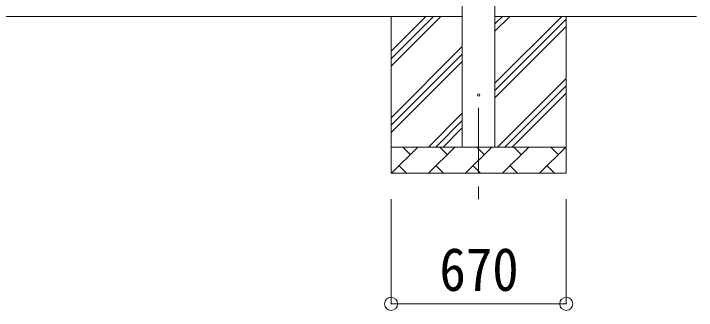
# Model space of a CAD drawing. Units: millimetres at full size, sheet at 1:50; details may follow other scales. Extents: x -14053 to 14053, y -9700 to 9700.
# Drawn here: x -6824 to -4213, y -6724 to -5590 of the extents above; entities that cross this region are included whole.
import ezdxf
from ezdxf.enums import TextEntityAlignment as Align

# ---------------------------------------------------------------- set-up
doc = ezdxf.new("R2010")
doc.units = ezdxf.units.MM
doc.header["$LTSCALE"] = 50
doc.header["$PDMODE"] = 32
doc.header["$PDSIZE"] = 50
doc.linetypes.add('CHAIN1', pattern=[8, 5, -1, 1, -1])
for name, color, linetype, lineweight in [('0-1_Defpoints', 7, 'CHAIN1', 9), ('0-2_TEXT1', 4, 'Continuous', 9), ('0-3_SHAPE', 7, 'Continuous', 9), ('0-8_TABLE1', 6, 'Continuous', 9)]:
    doc.layers.add(name, color=color, linetype=linetype, lineweight=lineweight)
doc.styles.add('ＭＳ ゴシック', font='')
doc.styles.get('ＭＳ ゴシック').set_extended_font_data('MS Gothic')

msp = doc.modelspace()

# ---------------------------------------------------------------- linework, layer by layer
at = {"layer": '0-1_Defpoints'}
msp.add_line((-5045.4, -5950.37), (-5045.4, -6299.37), dxfattribs=at)
at = {"layer": '0-2_TEXT1'}
for p, q in [((-5107.9, -6100.37), (-5107.9, -2600.37)), ((-4982.9, -2600.37), (-4982.9, -6100.37))]:
    msp.add_line(p, q, dxfattribs=at)
msp.add_circle((-5045.4, -5900.37), 4.5, dxfattribs=at)
at = {"layer": '0-3_SHAPE'}
for p, q in [((-5107.9, -5600.37), (-8455.9, -5600.37)), ((-5380.4, -5600.37), (-5380.4, -6200.37)), ((-5380.4, -5733.85), (-5246.92, -5600.37)), ((-5380.4, -5790.42), (-5190.35, -5600.37)), ((-5380.4, -5762.14), (-5218.63, -5600.37)), ((-4982.9, -5600.37), (-4212.9, -5600.37)), ((-4982.9, -5657.48), (-4925.79, -5600.37)), ((-4982.9, -5629.2), (-4954.08, -5600.37)), ((-4982.9, -5855.47), (-4727.8, -5600.37)), ((-4982.9, -5883.76), (-4710.4, -5611.26)), ((-4982.9, -5912.04), (-4710.4, -5639.54)), ((-5380.4, -5988.41), (-5107.9, -5715.91)), ((-5380.4, -6016.7), (-5107.9, -5744.2)), ((-5380.4, -6044.98), (-5107.9, -5772.48)), ((-4973.24, -6100.37), (-4710.4, -5837.53)), ((-4944.96, -6100.37), (-4710.4, -5865.81)), ((-4916.67, -6100.37), (-4710.4, -5894.1)), ((-5237.8, -6100.37), (-5107.9, -5970.47)), ((-5209.52, -6100.37), (-5107.9, -5998.76)), ((-5181.23, -6100.37), (-5107.9, -6027.04)), ((-5380.4, -6100.37), (-4710.4, -6100.37)), ((-5378.24, -6200.37), (-5278.24, -6100.37)), ((-5306.8, -6128.93), (-5335.35, -6100.37)), ((-5236.82, -6200.37), (-5136.82, -6100.37)), ((-5165.37, -6128.93), (-5193.93, -6100.37)), ((-5095.4, -6200.37), (-4995.4, -6100.37)), ((-5023.95, -6128.93), (-5052.51, -6100.37)), ((-4953.98, -6200.37), (-4853.98, -6100.37)), ((-4882.53, -6128.93), (-4911.09, -6100.37)), ((-4812.56, -6200.37), (-4712.56, -6100.37)), ((-4741.11, -6128.93), (-4769.66, -6100.37)), ((-5349.69, -6171.82), (-5321.14, -6200.37)), ((-5208.27, -6171.82), (-5179.71, -6200.37)), ((-5066.85, -6171.82), (-5038.29, -6200.37)), ((-4925.43, -6171.82), (-4896.87, -6200.37)), ((-4784, -6171.82), (-4755.45, -6200.37))]:
    msp.add_line(p, q, dxfattribs=at)
msp.add_lwpolyline([(-4710.4, -5600.37), (-4710.4, -6200.37), (-5380.4, -6200.37)], dxfattribs=at)
at = {"layer": '0-8_TABLE1'}
for p, q in [((-5380.4, -6699.37), (-5380.4, -6299.37)), ((-4710.4, -6699.37), (-4710.4, -6299.37)), ((-5380.4, -6699.37), (-4710.4, -6699.37))]:
    msp.add_line(p, q, dxfattribs=at)
for p in [(-5380.4, -6699.37), (-4710.4, -6699.37)]:
    msp.add_point(p, dxfattribs=at)

# ---------------------------------------------------------------- texts
at = {"layer": '0-8_TABLE1', "color": 7, "style": 'ＭＳ ゴシック', "width": 0.9}
msp.add_text('670', height=165, dxfattribs=at).set_placement((-5195.4, -6699.37), align=Align.BOTTOM_LEFT)

doc.saveas('drawing.dxf')
